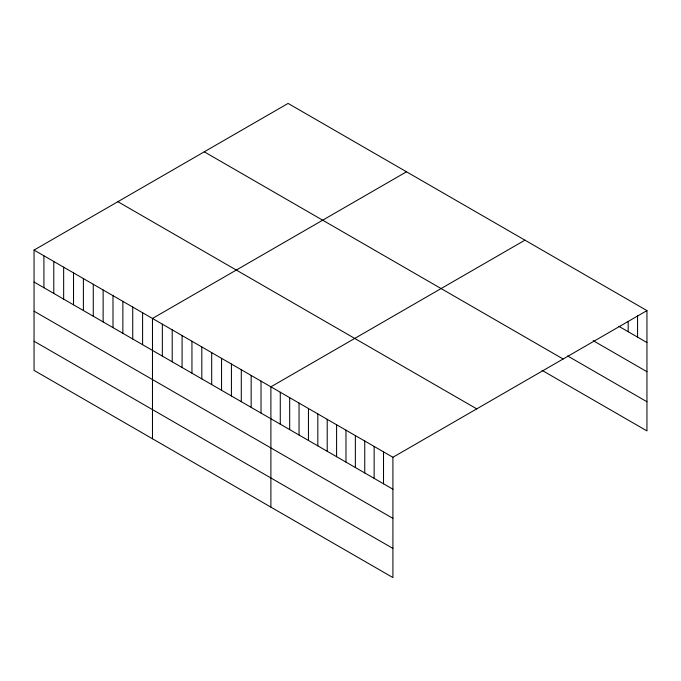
<?xml version="1.0" encoding="UTF-8"?>
<svg xmlns="http://www.w3.org/2000/svg" width="681" height="681" viewBox="0 0 681 681"><rect width="100%" height="100%" fill="white"/><g stroke="black" fill="none" stroke-linecap="round" stroke-linejoin="round"><path stroke-width="1.02" d="M34.05 250.089L392.911 457.274L392.911 577.582L34.05 370.396L34.05 250.089L288.089 103.418L646.95 310.604L646.95 430.911L541.999 370.319M406.514 171.791L152.476 318.461L152.476 438.768M524.94 240.163L270.893 386.834L270.893 507.141M392.911 457.274L646.95 310.604M618.791 326.284L646.95 342.543M593.194 340.67L646.95 371.707M567.596 355.942L646.95 401.747M204.257 151.82L563.119 359.006M117.881 201.687L476.743 408.872M34.05 282.028L392.911 489.213M34.05 311.191L392.911 518.377M34.05 341.232L392.911 548.418M637.561 315.49L637.561 337.121M628.18 321.398L628.18 331.707M383.522 451.852L383.522 483.791M374.141 446.438L374.141 478.377M364.752 441.016L364.752 472.954M355.363 435.602L355.363 467.541M345.982 430.179L345.982 462.118M336.593 424.757L336.593 456.696M327.212 419.343L327.212 451.282M317.823 413.92L317.823 445.859M308.442 408.506L308.442 440.445M299.053 403.084L299.053 435.023M289.672 397.67L289.672 429.609M280.283 392.247L280.283 424.186M261.027 381.13L261.027 413.069M251.161 375.435L251.161 407.374M241.295 369.74L241.295 401.679M231.421 364.037L231.421 395.976M221.555 358.342L221.555 390.281M211.689 352.647L211.689 384.586M201.814 346.944L201.814 378.883M191.948 341.249L191.948 373.188M182.082 335.554L182.082 367.493M172.208 329.851L172.208 361.79M162.342 324.156L162.342 356.095M142.601 312.758L142.601 344.697M132.735 307.063L132.735 339.002M122.869 301.368L122.869 333.307M112.995 295.665L112.995 327.604M103.129 289.97L103.129 321.909M93.263 284.275L93.263 316.214M83.397 278.572L83.397 310.51M73.522 272.877L73.522 304.816M63.656 267.182L63.656 299.121M53.79 261.487L53.79 293.417M43.916 255.784L43.916 287.722"/></g></svg>
